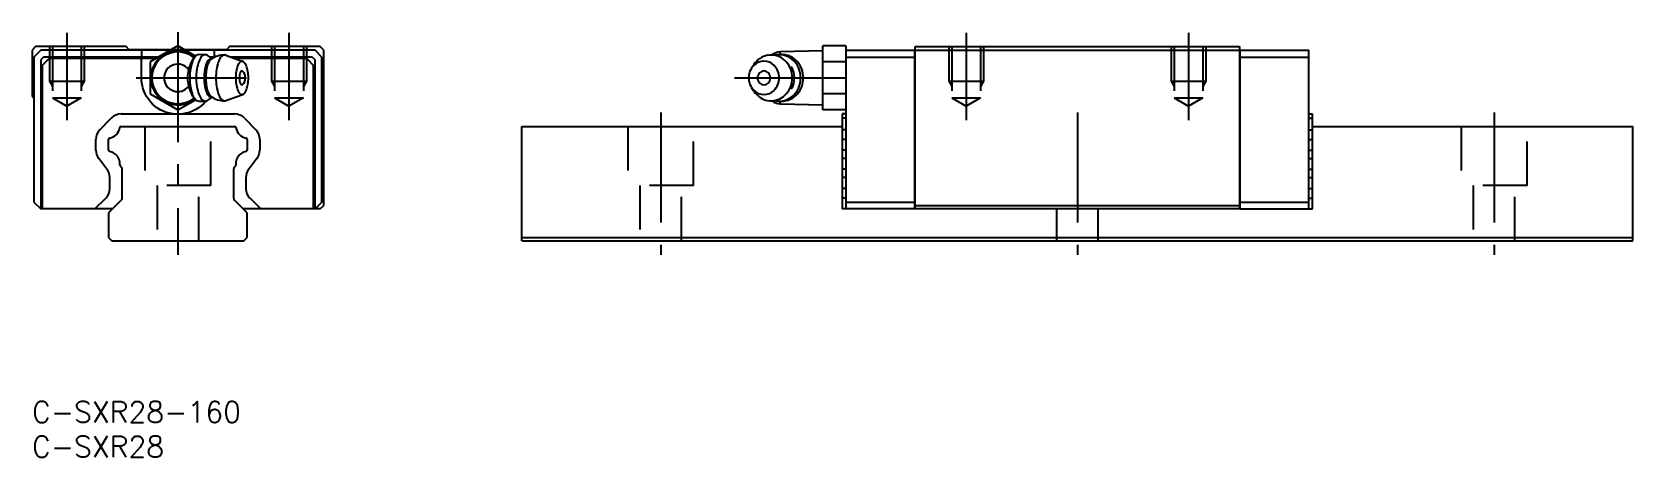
# Model space of a CAD drawing. Extents: x 0 to 231, y -8 to 53.
import ezdxf

# ---------------------------------------------------------------- set-up
doc = ezdxf.new("R2010")
doc.units = 0
doc.header["$LTSCALE"] = 0.5
doc.linetypes.add('CENTER', pattern=[50.8, 31.75, -6.35, 6.35, -6.35])
doc.linetypes.add('DASHED', pattern=[19.05, 12.7, -6.35])
doc.layers.get('0').update_dxf_attribs({"linetype": 'CONTINUOUS'})
doc.layers.add('CENTER', color=1, linetype='CENTER')
doc.styles.get("Standard").update_dxf_attribs({"font": 'txt.shx', "height": 3, "bigfont": 'bigfont.shx'})

# ---------------------------------------------------------------- blocks, each defined once
blk = doc.blocks.new('*U35')
at = {"color": 7, "linetype": 'CONTINUOUS'}
blk.add_text('C-SXR28-160', height=3, dxfattribs=at).set_placement((0, -3))
blk = doc.blocks.new('*U36')
at = {"color": 7, "linetype": 'CONTINUOUS'}
blk.add_text('C-SXR28', height=3, dxfattribs=at).set_placement((0, -8))

msp = doc.modelspace()

# ---------------------------------------------------------------- linework, layer by layer
at = {"color": 7, "linetype": 'CONTINUOUS'}
for p, q in [((0.5, 51.16), (0, 50.66)), ((13.55, 51.16), (0.5, 51.16)), ((14, 50.7), (13.55, 51.16)), ((21, 51.27), (17, 48.97)), ((23.55, 49.8), (21, 51.27)), ((28.45, 51.16), (28, 50.7)), ((41.5, 51.16), (28.45, 51.16)), ((42, 50.66), (41.5, 51.16)), ((117.17, 51.27), (113.87, 51.27)), ((113.87, 42.04), (113.87, 51.27)), ((117.17, 51.27), (117.17, 27.76)), ((127.17, 51.16), (173.87, 51.16)), ((127.17, 27.76), (127.17, 51.16)), ((173.87, 51.16), (173.87, 27.76)), ((0, 50.66), (0, 43.96)), ((1.25, 50.66), (0.25, 49.66)), ((0.25, 49.66), (0.25, 28.76)), ((40.75, 50.66), (1.25, 50.66)), ((1.66, 49.66), (1.25, 49.24)), ((1.25, 49.24), (1.25, 27.76)), ((1.45, 48.46), (2.45, 49.46)), ((1.45, 48.46), (1.45, 27.76)), ((18.2, 49.66), (1.66, 49.66)), ((17.85, 49.46), (2.45, 49.46)), ((28, 50.7), (14, 50.7)), ((15.75, 50.66), (15.75, 49.66)), ((15.75, 46.66), (15.75, 49.46)), ((17, 48.97), (17, 44.35)), ((23.29, 49.49), (23.52, 49.77)), ((24.93, 50), (24.05, 50.01)), ((25.95, 49.46), (25.22, 49.92)), ((26.32, 49.66), (25.64, 49.66)), ((26.32, 49.66), (25.64, 49.66)), ((26.32, 49.66), (25.64, 49.66)), ((25.95, 49.46), (25.85, 49.46)), ((26.25, 50.66), (26.25, 49.66)), ((27.92, 49.92), (30.37, 49.03)), ((40.34, 49.66), (28.66, 49.66)), ((39.55, 49.46), (29.21, 49.46)), ((39.55, 49.46), (40.55, 48.46)), ((40.75, 49.24), (40.34, 49.66)), ((40.55, 27.76), (40.55, 48.46)), ((41.75, 49.66), (40.75, 50.66)), ((40.75, 27.76), (40.75, 49.24)), ((41.75, 28.76), (41.75, 49.66)), ((42, 28.26), (42, 50.66)), ((103.96, 48.6), (103.6, 48.07)), ((107.97, 50.01), (107.58, 50.01)), ((113.87, 50.56), (107.73, 50.39)), ((107.73, 50.01), (107.73, 50.39)), ((117.17, 48.97), (113.87, 48.97)), ((117.17, 50.66), (127.12, 50.66)), ((117.17, 49.66), (127.12, 49.66)), ((127.12, 27.76), (127.12, 50.66)), ((127.17, 50.61), (127.12, 50.61)), ((127.17, 49.64), (127.12, 49.64)), ((127.17, 50.66), (173.87, 50.66)), ((173.87, 50.61), (173.92, 50.61)), ((173.87, 49.64), (173.92, 49.64)), ((173.92, 50.66), (183.87, 50.66)), ((173.92, 50.66), (173.92, 27.76)), ((173.92, 49.66), (183.87, 49.66)), ((183.87, 27.76), (183.87, 50.66)), ((0, 43.96), (0.25, 43.71)), ((17, 44.35), (21, 42.04)), ((23.29, 43.82), (23.52, 43.55)), ((25.95, 43.86), (25.22, 43.39)), ((25.85, 43.86), (25.95, 43.86)), ((27.92, 43.39), (30.37, 44.28)), ((103.6, 45.24), (103.96, 44.71)), ((117.17, 44.35), (113.87, 44.35)), ((21, 42.04), (23.55, 43.51)), ((24.05, 43.3), (24.93, 43.31)), ((107.58, 43.31), (107.97, 43.31)), ((107.73, 42.92), (107.73, 43.31)), ((107.73, 42.92), (113.87, 42.76)), ((117.17, 42.04), (113.87, 42.04)), ((9.77, 39.17), (11.41, 40.85)), ((12.84, 41.46), (29.16, 41.46)), ((12.84, 39.66), (29.16, 39.66)), ((30.59, 40.85), (32.23, 39.17)), ((70.52, 39.66), (116.67, 39.66)), ((70.52, 23.16), (70.52, 39.66)), ((116.67, 41.46), (116.67, 27.76)), ((117.17, 41.46), (116.67, 41.46)), ((117.17, 40.85), (116.67, 40.85)), ((183.87, 41.46), (184.37, 41.46)), ((183.87, 40.85), (184.37, 40.85)), ((184.37, 27.76), (184.37, 41.46)), ((184.37, 39.66), (230.52, 39.66)), ((230.52, 23.16), (230.52, 39.66)), ((9.2, 36.25), (9.2, 37.77)), ((11, 36.25), (11, 37.77)), ((31, 37.77), (31, 36.25)), ((32.8, 37.77), (32.8, 36.25)), ((117.17, 39.17), (116.67, 39.17)), ((117.17, 37.77), (116.67, 37.77)), ((183.87, 39.17), (184.37, 39.17)), ((183.87, 37.77), (184.37, 37.77)), ((10.79, 33.49), (9.61, 35.03)), ((32.39, 35.03), (31.21, 33.49)), ((117.17, 36.25), (116.67, 36.25)), ((117.17, 35.03), (116.67, 35.03)), ((183.87, 36.25), (184.37, 36.25)), ((183.87, 35.03), (184.37, 35.03)), ((11.2, 30.73), (11.2, 32.28)), ((12.85, 33.8), (12.71, 33.94)), ((13, 29.36), (13, 33.45)), ((29, 33.45), (29, 29.36)), ((29.29, 33.94), (29.15, 33.8)), ((30.8, 32.28), (30.8, 30.73)), ((117.17, 33.49), (116.67, 33.49)), ((117.17, 32.28), (116.67, 32.28)), ((183.87, 33.49), (184.37, 33.49)), ((183.87, 32.28), (184.37, 32.28)), ((117.17, 30.73), (116.67, 30.73)), ((183.87, 30.73), (184.37, 30.73)), ((0.25, 28.76), (1.25, 27.76)), ((11.6, 27.76), (1.25, 27.76)), ((9.05, 27.76), (10.61, 29.32)), ((12.85, 29.01), (11.07, 27.23)), ((30.93, 27.23), (29.15, 29.01)), ((41.5, 27.76), (30.4, 27.76)), ((31.39, 29.32), (32.95, 27.76)), ((40.75, 27.76), (41.75, 28.76)), ((41.5, 27.76), (42, 28.26)), ((117.17, 29.32), (116.67, 29.32)), ((127.12, 27.76), (116.67, 27.76)), ((117.17, 28.76), (127.12, 28.76)), ((127.17, 28.78), (127.12, 28.78)), ((127.17, 27.81), (127.12, 27.81)), ((127.17, 28.26), (173.87, 28.26)), ((173.87, 27.76), (127.17, 27.76)), ((173.87, 28.78), (173.92, 28.78)), ((173.87, 27.81), (173.92, 27.81)), ((173.92, 28.76), (183.87, 28.76)), ((173.92, 27.76), (184.37, 27.76)), ((183.87, 29.32), (184.37, 29.32)), ((11, 27.05), (11, 23.66)), ((31, 23.66), (31, 27.05)), ((11, 23.66), (11.5, 23.16)), ((11.5, 23.16), (30.5, 23.16)), ((30.5, 23.16), (31, 23.66)), ((70.52, 23.66), (230.52, 23.66)), ((70.52, 23.16), (230.52, 23.16))]:
    msp.add_line(p, q, dxfattribs=at)
at = {"color": 3, "linetype": 'DASHED'}
for p, q in [((2.5, 51.16), (2.5, 46.16)), ((2.93, 51.16), (2.93, 43.76)), ((7.07, 51.16), (7.07, 43.76)), ((7.5, 51.16), (7.5, 46.16)), ((34.5, 51.16), (34.5, 46.16)), ((34.93, 51.16), (34.93, 43.76)), ((39.07, 51.16), (39.07, 43.76)), ((39.5, 51.16), (39.5, 46.16)), ((132.02, 51.16), (132.02, 46.16)), ((132.46, 51.16), (132.46, 43.76)), ((136.59, 51.16), (136.59, 43.76)), ((137.02, 51.16), (137.02, 46.16)), ((164.02, 51.16), (164.02, 46.16)), ((164.46, 51.16), (164.46, 43.76)), ((168.59, 51.16), (168.59, 43.76)), ((169.02, 51.16), (169.02, 46.16)), ((2.5, 46.16), (7.5, 46.16)), ((2.5, 46.16), (2.93, 45.41)), ((7.5, 46.16), (7.07, 45.41)), ((34.5, 46.16), (39.5, 46.16)), ((34.5, 46.16), (34.93, 45.41)), ((39.5, 46.16), (39.07, 45.41)), ((132.02, 46.16), (137.02, 46.16)), ((132.02, 46.16), (132.46, 45.41)), ((137.02, 46.16), (136.59, 45.41)), ((164.02, 46.16), (169.02, 46.16)), ((164.02, 46.16), (164.46, 45.41)), ((169.02, 46.16), (168.59, 45.41)), ((2.93, 43.76), (7.07, 43.76)), ((2.93, 43.76), (5, 42.56)), ((7.07, 43.76), (5, 42.56)), ((34.93, 43.76), (39.07, 43.76)), ((34.93, 43.76), (37, 42.56)), ((39.07, 43.76), (37, 42.56)), ((132.46, 43.76), (136.59, 43.76)), ((132.46, 43.76), (134.52, 42.56)), ((136.59, 43.76), (134.52, 42.56)), ((164.46, 43.76), (168.59, 43.76)), ((164.46, 43.76), (166.52, 42.56)), ((168.59, 43.76), (166.52, 42.56)), ((16.25, 39.66), (16.25, 31.16)), ((25.75, 31.16), (25.75, 39.66)), ((85.77, 39.66), (85.77, 31.16)), ((95.27, 31.16), (95.27, 39.66)), ((205.77, 39.66), (205.77, 31.16)), ((215.27, 31.16), (215.27, 39.66)), ((25.75, 31.16), (16.25, 31.16)), ((18, 31.16), (18, 23.16)), ((24, 23.16), (24, 31.16)), ((95.27, 31.16), (85.77, 31.16)), ((87.52, 31.16), (87.52, 23.16)), ((93.52, 23.16), (93.52, 31.16)), ((215.27, 31.16), (205.77, 31.16)), ((207.52, 31.16), (207.52, 23.16)), ((213.52, 23.16), (213.52, 31.16)), ((147.52, 27.76), (147.52, 23.16)), ((153.52, 23.16), (153.52, 27.76))]:
    msp.add_line(p, q, dxfattribs=at)
at = {"color": 7, "linetype": 'CONTINUOUS'}
for centre, radius, start, end in [((21, 46.66), 3.9, 50.9718, 309.0282), ((21, 46.66), 3.74, 51.0329, 308.9671), ((21, 46.66), 1.98, 38.259, 321.741), ((30.42, 45.54), 8.2, 155.5597, 163.4295), ((29.25, 46.87), 6.52, 160.718, 176.1614), ((24.88, 48.13), 2.09, 139.5538, 157.3697), ((25.24, 48.28), 2.27, 139.598, 160.8002), ((24.04, 49.33), 0.68, 89.8146, 141.4349), ((30.01, 46.94), 6.35, 163.1981, 173.801), ((26.82, 47.94), 3, 146.419, 163.9372), ((25.1, 49.12), 0.918, 109.5055, 148.4502), ((24.93, 49.45), 0.551, 57.5252, 104.1804), ((29.78, 46.93), 4.99, 160.0114, 176.868), ((26.89, 48.01), 1.9, 139.598, 160.8002), ((28.5, 47.39), 3.41, 153.6234, 167.265), ((25.89, 48.89), 0.569, 93.4944, 141.4349), ((26.57, 48.39), 1.24, 128.03, 154.984), ((27.69, 46.66), 3.29, 89.1369, 124.9824), ((33.58, 46.79), 7.09, 166.5793, 176.0477), ((30.5, 47.56), 3.92, 152.982, 167.0658), ((28.25, 48.74), 1.38, 126.0403, 154.4616), ((27.74, 49.44), 0.519, 70.0924, 125.2235), ((32.1, 47.37), 2.69, 151.4947, 166.6232), ((30.52, 48.25), 0.885, 121.2698, 153.2617), ((30.24, 48.68), 0.371, 61.134, 118.866), ((29.96, 48.25), 0.885, 26.7383, 58.7302), ((28.38, 47.37), 2.69, 13.3768, 28.5053), ((105.71, 46.66), 2.53, 134.7224, 225.2776), ((105.39, 46.96), 2.09, 45.5005, 134.4995), ((106.58, 46.85), 3.16, 123.7997, 146.1384), ((106.44, 47.05), 2.91, 100.3514, 123.7661), ((106.42, 47.13), 2.82, 76.348, 100.2493), ((107.78, 48.4), 2, 91.5, 128.7532), ((105.07, 46.66), 2.53, 314.7224, 45.2776), ((107.59, 47.06), 2.94, 80.5353, 103.929), ((106.39, 47.02), 2.94, 52.9859, 76.2524), ((107.96, 47.07), 2.94, 53.8898, 89.8488), ((107.57, 47.06), 2.95, 57.3307, 80.285), ((106.23, 46.82), 3.2, 30.981, 52.964), ((106.01, 46.68), 3.46, 10.1721, 31.0278), ((107.44, 46.86), 3.19, 35.5149, 57.2955), ((107.79, 46.83), 3.23, 31.5185, 53.9499), ((107.22, 46.7), 3.46, 14.9361, 35.548), ((107.56, 46.68), 3.51, 10.3156, 31.5664), ((26.49, 46.66), 4.12, 162.6982, 197.3018), ((31.4, 46.66), 8.68, 175.683, 184.317), ((32.22, 46.66), 8.58, 173.5184, 186.4816), ((32.04, 46.66), 7.26, 175.683, 184.317), ((29.78, 46.38), 4.99, 183.132, 199.9886), ((32.27, 46.66), 7.26, 175.8885, 184.1115), ((31.07, 46.76), 6.05, 166.8119, 176.1003), ((31.07, 46.55), 6.05, 183.8997, 193.1881), ((35.04, 46.66), 8.56, 175.825, 184.175), ((35.54, 46.66), 6.22, 175.683, 184.317), ((34.41, 46.76), 5.09, 166.0541, 175.9315), ((34.41, 46.55), 5.09, 184.0685, 193.9459), ((32.42, 46.66), 2.56, 173.7782, 186.2218), ((31.8, 46.73), 1.94, 164.0092, 174.023), ((31.8, 46.58), 1.94, 185.977, 195.9908), ((30.88, 47.01), 0.977, 148.743, 164.6112), ((30.32, 47.36), 0.321, 116.9113, 150.4592), ((30.24, 47.5), 0.155, 58.6993, 113.8023), ((29.4, 46.66), 1.34, 313.2338, 46.7662), ((26.06, 46.76), 5.09, 4.0685, 13.9459), ((26.06, 46.55), 5.09, 346.0541, 355.9315), ((24.94, 46.66), 6.22, 355.683, 4.317), ((105.52, 46.66), 1.06, 134.7224, 225.2776), ((105.39, 46.78), 0.872, 45.5005, 134.4995), ((105.26, 46.66), 1.06, 314.7224, 45.2776), ((106.81, 46.66), 2.98, 327.435, 32.5652), ((105.92, 46.66), 3.55, 349.7879, 10.29), ((107.07, 46.66), 3.61, 344.994, 15.006), ((107.45, 46.66), 3.62, 349.6015, 10.3985), ((30.42, 47.77), 8.2, 196.5705, 204.4403), ((29.25, 46.44), 6.52, 183.8386, 199.282), ((24.88, 45.18), 2.09, 202.6303, 220.4462), ((25.24, 45.03), 2.27, 199.1998, 220.402), ((30.01, 46.37), 6.35, 186.199, 196.8019), ((26.82, 45.37), 3, 196.0628, 213.581), ((26.89, 45.3), 1.9, 199.1998, 220.402), ((28.5, 45.92), 3.41, 192.735, 206.3766), ((25.89, 44.42), 0.569, 218.5651, 266.5056), ((26.57, 44.93), 1.24, 205.016, 231.97), ((27.69, 46.65), 3.29, 235.0186, 270.862), ((33.58, 46.52), 7.09, 183.9523, 193.4207), ((30.5, 45.75), 3.92, 192.9342, 207.018), ((28.25, 44.57), 1.38, 205.5384, 233.9597), ((32.1, 45.95), 2.69, 193.3768, 208.5053), ((30.52, 45.06), 0.885, 206.7383, 238.7302), ((30.88, 46.3), 0.977, 195.3888, 211.257), ((30.32, 45.96), 0.321, 209.5408, 243.0887), ((30.24, 44.63), 0.371, 241.134, 298.866), ((30.24, 45.81), 0.155, 246.1977, 301.3007), ((29.96, 45.06), 0.885, 301.2698, 333.2617), ((28.38, 45.95), 2.69, 331.4947, 346.6232), ((105.39, 46.35), 2.09, 225.5005, 314.4995), ((106.58, 46.47), 3.15, 213.8629, 236.2875), ((105.39, 46.53), 0.872, 225.5005, 314.4995), ((106.44, 46.26), 2.91, 236.3214, 259.7399), ((106.39, 46.29), 2.94, 283.8385, 307.1008), ((107.96, 46.24), 2.94, 270.1167, 306.1107), ((106.23, 46.5), 3.2, 307.1224, 329.1003), ((106.01, 46.63), 3.46, 329.0534, 349.9059), ((107.44, 46.45), 3.19, 302.7045, 324.4851), ((107.79, 46.49), 3.23, 306.0501, 328.4815), ((107.22, 46.61), 3.46, 324.452, 345.0638), ((107.56, 46.63), 3.51, 328.4336, 349.6844), ((24.04, 43.99), 0.68, 218.5651, 270.1854), ((25.1, 44.19), 0.918, 211.5498, 250.4945), ((24.93, 43.86), 0.551, 255.8196, 302.4748), ((27.74, 43.88), 0.519, 234.7765, 289.9076), ((106.42, 46.18), 2.82, 259.8421, 283.7431), ((107.78, 44.92), 2, 231.2468, 268.5), ((107.59, 46.25), 2.94, 256.0709, 279.4649), ((107.57, 46.25), 2.95, 279.715, 302.6693), ((10.86, 39.75), 1.8, 279.6908, 351.6711), ((12.84, 39.46), 2, 90, 135.666), ((12.84, 39.46), 0.2, 90, 171.6711), ((29.16, 39.46), 2, 44.334, 90), ((29.16, 39.46), 0.2, 8.3289, 90), ((31.14, 39.75), 1.8, 188.3289, 260.3092), ((11.2, 37.77), 2, 135.666, 180), ((11.2, 37.77), 0.2, 99.6908, 180), ((30.8, 37.77), 0.2, 0, 80.3092), ((30.8, 37.77), 2, 0, 44.334), ((11.2, 36.25), 2, 180, 217.414), ((11.2, 36.25), 0.2, 180, 260.3092), ((10.86, 34.27), 1.8, 354.5772, 80.3092), ((31.14, 34.27), 1.8, 99.6908, 185.4228), ((30.8, 36.25), 0.2, 279.6908, 0), ((30.8, 36.25), 2, 322.586, 0), ((9.2, 32.28), 2, 0, 37.414), ((12.86, 34.08), 0.2, 174.5772, 225), ((12.5, 33.45), 0.5, 0, 45), ((29.5, 33.45), 0.5, 135, 180), ((29.14, 34.08), 0.2, 315, 5.4228), ((32.8, 32.28), 2, 142.586, 180), ((9.2, 30.73), 2, 315, 0), ((32.8, 30.73), 2, 180, 225), ((12.5, 29.36), 0.5, 315, 0), ((29.5, 29.36), 0.5, 180, 225), ((11.25, 27.05), 0.25, 135, 180), ((30.75, 27.05), 0.25, 0, 45)]:
    msp.add_arc(centre, radius, start, end, dxfattribs=at)
at = {"color": 7, "linetype": 'CONTINUOUS', "extrusion": (0, 0, -1)}
for start, end in [(277.9139, 0), (219.4115, 262.0861)]:
    msp.add_arc((-21, 46.66), 5.25, start, end, dxfattribs=at)
at = {"layer": 'CENTER', "color": 1, "linetype": 'CENTER'}
for p, q in [((5, 53.16), (5, 40.56)), ((21, 53.27), (21, 21.16)), ((37, 53.16), (37, 40.56)), ((134.52, 53.16), (134.52, 40.56)), ((166.52, 53.16), (166.52, 40.56)), ((15, 46.66), (33.16, 46.66)), ((101.17, 46.66), (119.17, 46.66)), ((90.52, 41.66), (90.52, 21.16)), ((150.52, 41.66), (150.52, 21.16)), ((210.52, 41.66), (210.52, 21.16))]:
    msp.add_line(p, q, dxfattribs=at)

# ---------------------------------------------------------------- block references
at = {"color": 7, "linetype": 'CONTINUOUS'}
for name in ['*U35', '*U36']:
    msp.add_blockref(name, (0, 0), dxfattribs=at)

doc.saveas('drawing.dxf')
